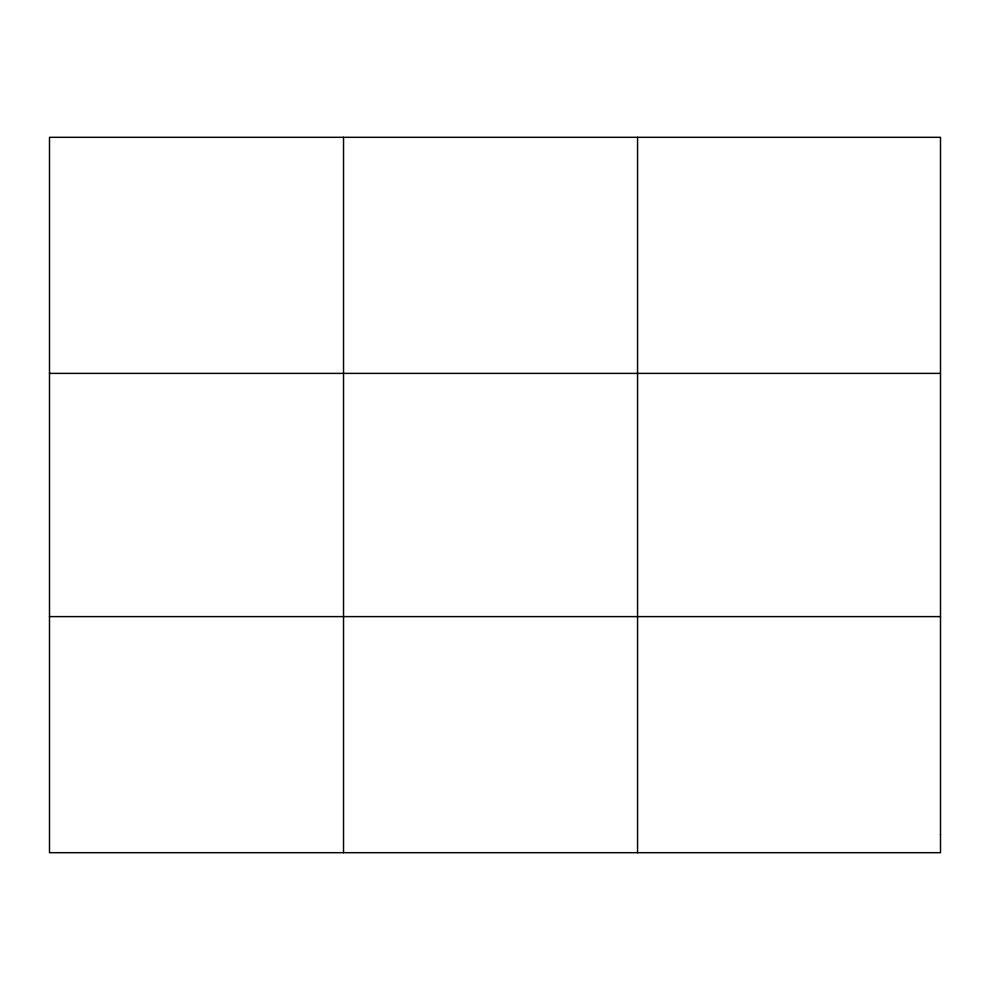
<?xml version="1.0" encoding="UTF-8"?>
<svg xmlns="http://www.w3.org/2000/svg" width="990" height="990" viewBox="0 0 990 990"><rect width="100%" height="100%" fill="white"/><g stroke="black" fill="none" stroke-linecap="round" stroke-linejoin="round"><path stroke-width="1.49" d="M343.53 137.313L343.53 852.687M637.56 137.313L637.56 852.687M49.5 373.391L940.5 373.391M49.5 616.609L940.5 616.609M940.5 834.521L940.5 852.687L49.5 852.687L49.5 137.313L940.5 137.313L940.5 834.521"/></g></svg>
